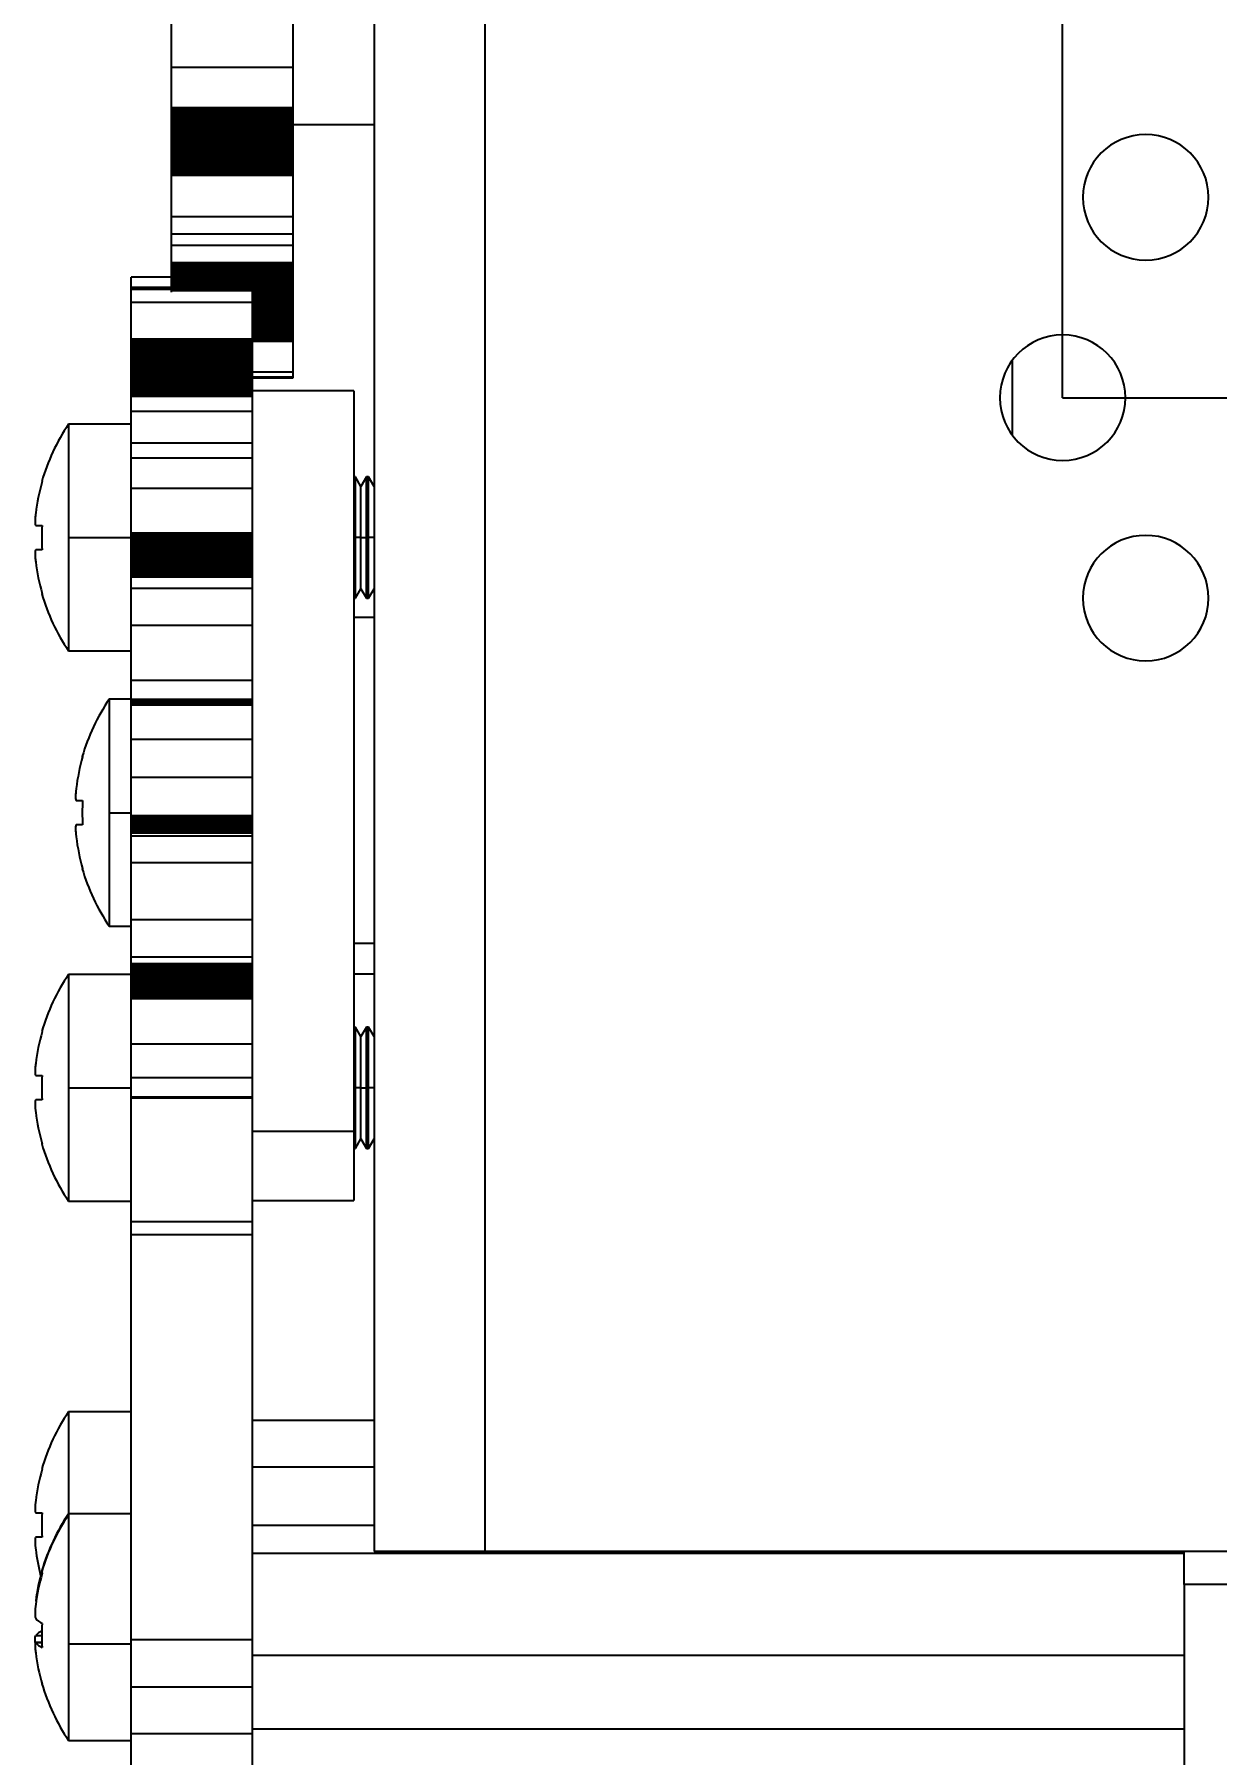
# Model space of a CAD drawing. Header units: millimetres. Extents: x 0 to 1189, y 0 to 841.
# Drawn here: x 203.1 to 261.5, y 572.1 to 657.1 of the extents above; entities that cross this region are included whole.
import ezdxf

# ---------------------------------------------------------------- set-up
doc = ezdxf.new("R2010")
doc.units = ezdxf.units.MM
doc.header["$PDSIZE"] = -1
doc.layers.add('标注层', color=4, linetype='Continuous', lineweight=25)
doc.layers.add('细线层', color=4, linetype='Continuous', lineweight=25)
doc.dimstyles.new('ISO-25', dxfattribs={"dimtxt": 2.5, "dimasz": 2.5, "dimexe": 1.25, "dimexo": 0.625, "dimtad": 1, "dimtxsty": 'Standard', "dimcen": 2.5, "dimadec": 0, "dimazin": 0, "dimtfac": 1, "dimtmove": 0, "dimatfit": 3, "dimfxl": 1, "dimarcsym": 0})

# ---------------------------------------------------------------- blocks, each defined once
blk = doc.blocks.new('*D2')
at = {"layer": 'Defpoints', "color": 0, "transparency": 16777216}
for p in [(253.911, 667.485), (253.911, 639.135), (281.911, 639.135)]:
    blk.add_point(p, dxfattribs=at)
at = {"layer": '标注层', "color": 0, "lineweight": -2, "transparency": 16777216}
for p, q in [((253.911, 639.135), (253.911, 669.485)), ((281.911, 639.135), (281.911, 669.485)), ((277.831, 667.485), (257.991, 667.485))]:
    blk.add_line(p, q, dxfattribs=at)
at = {"layer": '标注层', "color": 0, "transparency": 16777216}
for points in [[(257.991, 668.165), (257.991, 666.805), (253.911, 667.485)], [(277.831, 668.165), (277.831, 666.805), (281.911, 667.485)]]:
    blk.add_solid(points, dxfattribs=at)
at = {"layer": '标注层', "color": 0, "transparency": 16777216, "insert": (267.911, 671.05), "char_height": 3.5, "attachment_point": 5}
blk.add_mtext('14,00', dxfattribs=at)

msp = doc.modelspace()

# ---------------------------------------------------------------- linework, layer by layer
at = {"color": 7, "linetype": 'Continuous', "lineweight": 25}
for p, q in [((219.911, 696.135), (219.911, 582.135)), ((225.384, 696.135), (225.384, 582.135)), ((209.911, 655.468), (209.911, 657.932)), ((215.911, 655.468), (215.911, 657.932)), ((209.911, 655.468), (215.911, 655.468)), ((209.911, 653.467), (209.911, 655.468)), ((215.911, 653.467), (215.911, 655.468)), ((209.911, 653.467), (215.911, 653.467)), ((209.911, 653.41), (209.911, 653.467)), ((209.911, 653.41), (215.911, 653.41)), ((209.911, 653.352), (209.911, 653.41)), ((209.911, 653.352), (215.911, 653.352)), ((209.911, 653.294), (209.911, 653.352)), ((209.911, 653.294), (215.911, 653.294)), ((209.911, 653.235), (209.911, 653.294)), ((209.911, 653.235), (215.911, 653.235)), ((209.911, 653.176), (209.911, 653.235)), ((209.911, 653.176), (215.911, 653.176)), ((209.911, 653.115), (209.911, 653.176)), ((209.911, 653.115), (215.911, 653.115)), ((209.911, 653.054), (209.911, 653.115)), ((209.911, 653.054), (215.911, 653.054)), ((209.911, 652.993), (209.911, 653.054)), ((209.911, 652.993), (215.911, 652.993)), ((209.911, 652.931), (209.911, 652.993)), ((209.911, 652.931), (215.911, 652.931)), ((209.911, 652.868), (209.911, 652.931)), ((209.911, 652.868), (215.911, 652.868)), ((209.911, 652.804), (209.911, 652.868)), ((209.911, 652.804), (215.911, 652.804)), ((209.911, 652.74), (209.911, 652.804)), ((209.911, 652.74), (215.911, 652.74)), ((209.911, 652.675), (209.911, 652.74)), ((209.911, 652.675), (215.911, 652.675)), ((209.911, 652.609), (209.911, 652.675)), ((215.911, 653.41), (215.911, 653.467)), ((215.911, 653.352), (215.911, 653.41)), ((215.911, 653.294), (215.911, 653.352)), ((215.911, 653.235), (215.911, 653.294)), ((215.911, 653.176), (215.911, 653.235)), ((215.911, 653.115), (215.911, 653.176)), ((215.911, 653.054), (215.911, 653.115)), ((215.911, 652.993), (215.911, 653.054)), ((215.911, 652.931), (215.911, 652.993)), ((215.911, 652.868), (215.911, 652.931)), ((215.911, 652.804), (215.911, 652.868)), ((215.911, 652.74), (215.911, 652.804)), ((215.911, 652.675), (215.911, 652.74)), ((215.911, 652.609), (215.911, 652.675)), ((209.911, 652.609), (215.911, 652.609)), ((209.911, 652.543), (209.911, 652.609)), ((209.911, 652.543), (215.911, 652.543)), ((209.911, 652.476), (209.911, 652.543)), ((209.911, 652.476), (215.911, 652.476)), ((209.911, 652.408), (209.911, 652.476)), ((209.911, 652.408), (215.911, 652.408)), ((209.911, 652.34), (209.911, 652.408)), ((209.911, 652.34), (215.911, 652.34)), ((209.911, 652.272), (209.911, 652.34)), ((209.911, 652.272), (215.911, 652.272)), ((209.911, 652.203), (209.911, 652.272)), ((209.911, 652.203), (215.911, 652.203)), ((209.911, 652.133), (209.911, 652.203)), ((209.911, 652.133), (215.911, 652.133)), ((209.911, 652.063), (209.911, 652.133)), ((209.911, 652.063), (215.911, 652.063)), ((209.911, 651.992), (209.911, 652.063)), ((209.911, 651.992), (215.911, 651.992)), ((209.911, 651.921), (209.911, 651.992)), ((209.911, 651.921), (215.911, 651.921)), ((209.911, 651.85), (209.911, 651.921)), ((209.911, 651.85), (215.911, 651.85)), ((209.911, 651.778), (209.911, 651.85)), ((215.911, 652.635), (219.911, 652.635)), ((215.911, 652.543), (215.911, 652.609)), ((215.911, 652.476), (215.911, 652.543)), ((215.911, 652.408), (215.911, 652.476)), ((215.911, 652.34), (215.911, 652.408)), ((215.911, 652.272), (215.911, 652.34)), ((215.911, 652.203), (215.911, 652.272)), ((215.911, 652.133), (215.911, 652.203)), ((215.911, 652.063), (215.911, 652.133)), ((215.911, 651.992), (215.911, 652.063)), ((215.911, 651.921), (215.911, 651.992)), ((215.911, 651.85), (215.911, 651.921)), ((215.911, 651.778), (215.911, 651.85)), ((209.911, 651.778), (215.911, 651.778)), ((209.911, 651.706), (209.911, 651.778)), ((209.911, 651.706), (215.911, 651.706)), ((209.911, 651.633), (209.911, 651.706)), ((209.911, 651.633), (215.911, 651.633)), ((209.911, 651.561), (209.911, 651.633)), ((209.911, 651.561), (215.911, 651.561)), ((209.911, 651.488), (209.911, 651.561)), ((209.911, 651.488), (215.911, 651.488)), ((209.911, 651.414), (209.911, 651.488)), ((209.911, 651.414), (215.911, 651.414)), ((209.911, 651.341), (209.911, 651.414)), ((209.911, 651.341), (215.911, 651.341)), ((209.911, 651.267), (209.911, 651.341)), ((209.911, 651.267), (215.911, 651.267)), ((209.911, 651.193), (209.911, 651.267)), ((209.911, 651.193), (215.911, 651.193)), ((209.911, 651.119), (209.911, 651.193)), ((209.911, 651.119), (215.911, 651.119)), ((209.911, 651.045), (209.911, 651.119)), ((209.911, 651.045), (215.911, 651.045)), ((209.911, 650.97), (209.911, 651.045)), ((209.911, 650.97), (215.911, 650.97)), ((209.911, 650.895), (209.911, 650.97)), ((215.911, 651.706), (215.911, 651.778)), ((215.911, 651.633), (215.911, 651.706)), ((215.911, 651.561), (215.911, 651.633)), ((215.911, 651.488), (215.911, 651.561)), ((215.911, 651.414), (215.911, 651.488)), ((215.911, 651.341), (215.911, 651.414)), ((215.911, 651.267), (215.911, 651.341)), ((215.911, 651.193), (215.911, 651.267)), ((215.911, 651.119), (215.911, 651.193)), ((215.911, 651.045), (215.911, 651.119)), ((215.911, 650.97), (215.911, 651.045)), ((215.911, 650.895), (215.911, 650.97)), ((209.911, 650.895), (215.911, 650.895)), ((209.911, 650.82), (209.911, 650.895)), ((209.911, 650.82), (215.911, 650.82)), ((209.911, 650.745), (209.911, 650.82)), ((209.911, 650.745), (215.911, 650.745)), ((209.911, 650.67), (209.911, 650.745)), ((209.911, 650.67), (215.911, 650.67)), ((209.911, 650.594), (209.911, 650.67)), ((209.911, 650.594), (215.911, 650.594)), ((209.911, 650.518), (209.911, 650.594)), ((209.911, 650.518), (215.911, 650.518)), ((209.911, 650.442), (209.911, 650.518)), ((209.911, 650.442), (215.911, 650.442)), ((209.911, 650.366), (209.911, 650.442)), ((209.911, 650.366), (215.911, 650.366)), ((209.911, 650.29), (209.911, 650.366)), ((209.911, 650.29), (215.911, 650.29)), ((209.911, 650.213), (209.911, 650.29)), ((209.911, 650.213), (215.911, 650.213)), ((209.911, 650.136), (209.911, 650.213)), ((209.911, 650.136), (215.911, 650.136)), ((209.911, 648.08), (209.911, 650.136)), ((215.911, 650.82), (215.911, 650.895)), ((215.911, 650.745), (215.911, 650.82)), ((215.911, 650.67), (215.911, 650.745)), ((215.911, 650.594), (215.911, 650.67)), ((215.911, 650.518), (215.911, 650.594)), ((215.911, 650.442), (215.911, 650.518)), ((215.911, 650.366), (215.911, 650.442)), ((215.911, 650.29), (215.911, 650.366)), ((215.911, 650.213), (215.911, 650.29)), ((215.911, 650.136), (215.911, 650.213)), ((215.911, 648.08), (215.911, 650.136)), ((209.911, 648.08), (215.911, 648.08)), ((209.911, 647.239), (209.911, 648.08)), ((215.911, 647.239), (215.911, 648.08)), ((209.911, 647.239), (215.911, 647.239)), ((209.911, 646.675), (209.911, 647.239)), ((215.911, 646.675), (215.911, 647.239)), ((209.911, 646.675), (215.911, 646.675)), ((209.911, 645.808), (209.911, 646.675)), ((215.911, 645.808), (215.911, 646.675)), ((209.911, 645.097), (207.911, 645.097)), ((207.911, 644.581), (207.911, 645.097)), ((209.911, 645.808), (215.911, 645.808)), ((209.911, 645.728), (209.911, 645.808)), ((209.911, 645.728), (215.911, 645.728)), ((209.911, 645.648), (209.911, 645.728)), ((209.911, 645.648), (215.911, 645.648)), ((209.911, 645.568), (209.911, 645.648)), ((209.911, 645.568), (215.911, 645.568)), ((209.911, 645.488), (209.911, 645.568)), ((209.911, 645.488), (215.911, 645.488)), ((209.911, 645.408), (209.911, 645.488)), ((209.911, 645.408), (215.911, 645.408)), ((209.911, 645.327), (209.911, 645.408)), ((209.911, 645.327), (215.911, 645.327)), ((209.911, 645.246), (209.911, 645.327)), ((209.911, 645.246), (215.911, 645.246)), ((209.911, 645.165), (209.911, 645.246)), ((209.911, 645.165), (215.911, 645.165)), ((209.911, 645.084), (209.911, 645.165)), ((209.911, 645.084), (215.911, 645.084)), ((209.911, 645.003), (209.911, 645.084)), ((215.911, 645.728), (215.911, 645.808)), ((215.911, 645.648), (215.911, 645.728)), ((215.911, 645.568), (215.911, 645.648)), ((215.911, 645.488), (215.911, 645.568)), ((215.911, 645.408), (215.911, 645.488)), ((215.911, 645.327), (215.911, 645.408)), ((215.911, 645.246), (215.911, 645.327)), ((215.911, 645.165), (215.911, 645.246)), ((215.911, 645.084), (215.911, 645.165)), ((215.911, 645.003), (215.911, 645.084)), ((209.911, 644.581), (207.911, 644.581)), ((207.911, 644.495), (207.911, 644.581)), ((207.911, 643.858), (207.911, 644.495)), ((209.911, 645.003), (215.911, 645.003)), ((209.911, 644.922), (209.911, 645.003)), ((209.911, 644.922), (215.911, 644.922)), ((209.911, 644.84), (209.911, 644.922)), ((209.911, 644.84), (215.911, 644.84)), ((209.911, 644.759), (209.911, 644.84)), ((209.911, 644.759), (215.911, 644.759)), ((209.911, 644.677), (209.911, 644.759)), ((209.911, 644.677), (215.911, 644.677)), ((209.911, 644.595), (209.911, 644.677)), ((209.911, 644.595), (215.911, 644.595)), ((209.911, 644.514), (209.911, 644.595)), ((209.911, 644.514), (215.911, 644.514)), ((209.911, 644.432), (209.911, 644.514)), ((209.911, 644.432), (215.911, 644.432)), ((209.911, 644.357), (209.911, 644.432)), ((213.911, 643.858), (213.911, 644.379)), ((215.911, 644.922), (215.911, 645.003)), ((215.911, 644.84), (215.911, 644.922)), ((215.911, 644.759), (215.911, 644.84)), ((215.911, 644.677), (215.911, 644.759)), ((215.911, 644.595), (215.911, 644.677)), ((215.911, 644.514), (215.911, 644.595)), ((215.911, 644.432), (215.911, 644.514)), ((215.911, 644.35), (215.911, 644.432)), ((215.911, 644.269), (215.911, 644.35)), ((215.911, 644.187), (215.911, 644.269)), ((215.911, 644.105), (215.911, 644.187)), ((207.911, 643.858), (213.911, 643.858)), ((207.911, 642.047), (207.911, 643.858)), ((213.911, 642.047), (213.911, 643.858)), ((215.911, 644.023), (215.911, 644.105)), ((215.911, 643.942), (215.911, 644.023)), ((215.911, 643.86), (215.911, 643.942)), ((215.911, 643.778), (215.911, 643.86)), ((215.911, 643.697), (215.911, 643.778)), ((215.911, 643.615), (215.911, 643.697)), ((215.911, 643.534), (215.911, 643.615)), ((215.911, 643.452), (215.911, 643.534)), ((215.911, 643.371), (215.911, 643.452)), ((215.911, 643.289), (215.911, 643.371)), ((215.911, 643.208), (215.911, 643.289)), ((215.911, 643.127), (215.911, 643.208)), ((215.911, 643.046), (215.911, 643.127)), ((215.911, 642.965), (215.911, 643.046)), ((215.911, 642.884), (215.911, 642.965)), ((215.911, 642.803), (215.911, 642.884)), ((215.911, 642.723), (215.911, 642.803)), ((215.911, 642.642), (215.911, 642.723)), ((215.911, 642.561), (215.911, 642.642)), ((215.911, 642.481), (215.911, 642.561)), ((215.911, 642.401), (215.911, 642.481)), ((207.911, 642.047), (213.911, 642.047)), ((207.911, 641.976), (207.911, 642.047)), ((207.911, 641.976), (213.911, 641.976)), ((207.911, 641.904), (207.911, 641.976)), ((207.911, 641.904), (213.911, 641.904)), ((207.911, 641.832), (207.911, 641.904)), ((207.911, 641.832), (213.911, 641.832)), ((207.911, 641.76), (207.911, 641.832)), ((207.911, 641.76), (213.911, 641.76)), ((207.911, 641.688), (207.911, 641.76)), ((207.911, 641.688), (213.911, 641.688)), ((207.911, 641.615), (207.911, 641.688)), ((207.911, 641.615), (213.911, 641.615)), ((207.911, 641.543), (207.911, 641.615)), ((213.911, 641.976), (213.911, 642.047)), ((213.911, 641.904), (213.911, 641.976)), ((213.911, 641.832), (213.911, 641.904)), ((213.911, 641.76), (213.911, 641.832)), ((213.911, 641.688), (213.911, 641.76)), ((213.911, 641.615), (213.911, 641.688)), ((213.911, 641.543), (213.911, 641.615)), ((215.911, 642.32), (215.911, 642.401)), ((215.911, 642.24), (215.911, 642.32)), ((215.911, 642.16), (215.911, 642.24)), ((215.911, 642.08), (215.911, 642.16)), ((215.911, 642), (215.911, 642.08)), ((215.911, 641.921), (215.911, 642)), ((215.911, 640.421), (215.911, 641.921)), ((207.911, 641.543), (213.911, 641.543)), ((207.911, 641.471), (207.911, 641.543)), ((207.911, 641.471), (213.911, 641.471)), ((207.911, 641.399), (207.911, 641.471)), ((207.911, 641.399), (213.911, 641.399)), ((207.911, 641.327), (207.911, 641.399)), ((207.911, 641.327), (213.911, 641.327)), ((207.911, 641.255), (207.911, 641.327)), ((207.911, 641.255), (213.911, 641.255)), ((207.911, 641.183), (207.911, 641.255)), ((207.911, 641.183), (213.911, 641.183)), ((207.911, 641.111), (207.911, 641.183)), ((207.911, 641.111), (213.911, 641.111)), ((207.911, 641.04), (207.911, 641.111)), ((207.911, 641.04), (213.911, 641.04)), ((207.911, 640.968), (207.911, 641.04)), ((207.911, 640.968), (213.911, 640.968)), ((207.911, 640.896), (207.911, 640.968)), ((207.911, 640.896), (213.911, 640.896)), ((207.911, 640.824), (207.911, 640.896)), ((207.911, 640.824), (213.911, 640.824)), ((207.911, 640.753), (207.911, 640.824)), ((213.911, 641.471), (213.911, 641.543)), ((213.911, 641.399), (213.911, 641.471)), ((213.911, 641.327), (213.911, 641.399)), ((213.911, 641.255), (213.911, 641.327)), ((213.911, 641.183), (213.911, 641.255)), ((213.911, 641.111), (213.911, 641.183)), ((213.911, 641.04), (213.911, 641.111)), ((213.911, 640.968), (213.911, 641.04)), ((213.911, 640.896), (213.911, 640.968)), ((213.911, 640.824), (213.911, 640.896)), ((213.911, 640.753), (213.911, 640.824)), ((251.411, 640.968), (251.411, 637.302)), ((207.911, 640.753), (213.911, 640.753)), ((207.911, 640.681), (207.911, 640.753)), ((207.911, 640.681), (213.911, 640.681)), ((207.911, 640.61), (207.911, 640.681)), ((207.911, 640.61), (213.911, 640.61)), ((207.911, 640.538), (207.911, 640.61)), ((207.911, 640.538), (213.911, 640.538)), ((207.911, 640.467), (207.911, 640.538)), ((207.911, 640.467), (213.911, 640.467)), ((207.911, 640.396), (207.911, 640.467)), ((207.911, 640.396), (213.911, 640.396)), ((207.911, 640.325), (207.911, 640.396)), ((207.911, 640.325), (213.911, 640.325)), ((207.911, 640.254), (207.911, 640.325)), ((207.911, 640.254), (213.911, 640.254)), ((207.911, 640.183), (207.911, 640.254)), ((207.911, 640.183), (213.911, 640.183)), ((207.911, 640.113), (207.911, 640.183)), ((207.911, 640.113), (213.911, 640.113)), ((207.911, 640.042), (207.911, 640.113)), ((207.911, 640.042), (213.911, 640.042)), ((207.911, 639.972), (207.911, 640.042)), ((207.911, 639.972), (213.911, 639.972)), ((207.911, 639.902), (207.911, 639.972)), ((213.911, 640.681), (213.911, 640.753)), ((213.911, 640.61), (213.911, 640.681)), ((213.911, 640.538), (213.911, 640.61)), ((213.911, 640.467), (213.911, 640.538)), ((213.911, 640.396), (213.911, 640.467)), ((213.911, 640.325), (213.911, 640.396)), ((213.911, 640.254), (213.911, 640.325)), ((213.911, 640.183), (213.911, 640.254)), ((213.911, 640.113), (213.911, 640.183)), ((213.911, 640.124), (215.911, 640.124)), ((213.911, 640.042), (213.911, 640.113)), ((213.911, 639.972), (213.911, 640.042)), ((213.911, 639.902), (213.911, 639.972)), ((215.911, 640.163), (215.911, 640.421)), ((215.911, 640.124), (215.911, 640.163)), ((207.911, 639.902), (213.911, 639.902)), ((207.911, 639.832), (207.911, 639.902)), ((207.911, 639.832), (213.911, 639.832)), ((207.911, 639.763), (207.911, 639.832)), ((207.911, 639.763), (213.911, 639.763)), ((207.911, 639.693), (207.911, 639.763)), ((207.911, 639.693), (213.911, 639.693)), ((207.911, 639.624), (207.911, 639.693)), ((207.911, 639.624), (213.911, 639.624)), ((207.911, 639.555), (207.911, 639.624)), ((207.911, 639.555), (213.911, 639.555)), ((207.911, 639.487), (207.911, 639.555)), ((207.911, 639.487), (213.911, 639.487)), ((207.911, 639.418), (207.911, 639.487)), ((207.911, 639.418), (213.911, 639.418)), ((207.911, 639.35), (207.911, 639.418)), ((207.911, 639.35), (213.911, 639.35)), ((207.911, 639.282), (207.911, 639.35)), ((207.911, 639.282), (213.911, 639.282)), ((207.911, 639.215), (207.911, 639.282)), ((207.911, 639.215), (213.911, 639.215)), ((207.911, 638.478), (207.911, 639.215)), ((213.911, 639.832), (213.911, 639.902)), ((213.911, 639.763), (213.911, 639.832)), ((213.911, 639.693), (213.911, 639.763)), ((213.911, 639.624), (213.911, 639.693)), ((213.911, 639.555), (213.911, 639.624)), ((213.911, 639.487), (213.911, 639.555)), ((213.911, 639.418), (213.911, 639.487)), ((218.911, 639.477), (213.911, 639.477)), ((213.911, 639.35), (213.911, 639.418)), ((213.911, 639.282), (213.911, 639.35)), ((213.911, 639.215), (213.911, 639.282)), ((213.911, 638.478), (213.911, 639.215)), ((218.911, 639.477), (218.911, 602.883)), ((207.911, 638.478), (213.911, 638.478)), ((207.911, 636.871), (207.911, 638.478)), ((213.911, 636.871), (213.911, 638.478)), ((207.911, 637.825), (204.826, 637.825)), ((204.826, 637.825), (204.826, 632.225)), ((213.911, 636.883), (207.911, 636.883)), ((207.911, 636.17), (207.911, 636.883)), ((213.911, 636.17), (213.911, 636.883)), ((207.911, 636.17), (213.911, 636.17)), ((207.911, 634.665), (207.911, 636.17)), ((213.911, 634.665), (213.911, 636.17)), ((203.503, 634.998), (203.519, 634.989)), ((218.991, 635.225), (218.911, 635.225)), ((219.262, 634.756), (218.991, 635.225)), ((218.991, 632.225), (218.991, 635.225)), ((219.532, 635.225), (219.262, 634.756)), ((219.641, 635.225), (219.532, 635.225)), ((219.532, 632.225), (219.532, 635.225)), ((219.911, 634.756), (219.641, 635.225)), ((219.641, 632.225), (219.641, 635.225)), ((207.911, 634.665), (213.911, 634.665)), ((207.911, 632.462), (207.911, 634.665)), ((213.911, 632.462), (213.911, 634.665)), ((219.262, 632.225), (219.262, 634.756)), ((203.201, 632.825), (203.519, 632.825)), ((207.911, 632.462), (213.911, 632.462)), ((207.911, 632.386), (207.911, 632.462)), ((207.911, 632.386), (213.911, 632.386)), ((207.911, 632.325), (207.911, 632.386)), ((207.911, 632.325), (213.911, 632.325)), ((207.911, 632.264), (207.911, 632.325)), ((213.911, 632.386), (213.911, 632.462)), ((213.911, 632.325), (213.911, 632.386)), ((213.911, 632.264), (213.911, 632.325)), ((203.519, 631.625), (203.201, 631.625)), ((204.826, 632.225), (204.826, 626.625)), ((204.826, 632.225), (207.911, 632.225)), ((207.911, 632.264), (213.911, 632.264)), ((207.911, 632.204), (207.911, 632.264)), ((207.911, 632.204), (213.911, 632.204)), ((207.911, 632.143), (207.911, 632.204)), ((207.911, 632.143), (213.911, 632.143)), ((207.911, 632.083), (207.911, 632.143)), ((207.911, 632.083), (213.911, 632.083)), ((207.911, 632.023), (207.911, 632.083)), ((207.911, 632.023), (213.911, 632.023)), ((207.911, 631.964), (207.911, 632.023)), ((207.911, 631.964), (213.911, 631.964)), ((207.911, 631.904), (207.911, 631.964)), ((207.911, 631.904), (213.911, 631.904)), ((207.911, 631.845), (207.911, 631.904)), ((207.911, 631.845), (213.911, 631.845)), ((207.911, 631.786), (207.911, 631.845)), ((207.911, 631.786), (213.911, 631.786)), ((207.911, 631.728), (207.911, 631.786)), ((207.911, 631.728), (213.911, 631.728)), ((207.911, 631.669), (207.911, 631.728)), ((207.911, 631.669), (213.911, 631.669)), ((207.911, 631.611), (207.911, 631.669)), ((207.911, 631.611), (213.911, 631.611)), ((207.911, 631.554), (207.911, 631.611)), ((207.911, 631.554), (213.911, 631.554)), ((207.911, 631.496), (207.911, 631.554)), ((207.911, 631.496), (213.911, 631.496)), ((207.911, 631.439), (207.911, 631.496)), ((207.911, 631.439), (213.911, 631.439)), ((207.911, 631.382), (207.911, 631.439)), ((213.911, 632.204), (213.911, 632.264)), ((213.911, 632.143), (213.911, 632.204)), ((213.911, 632.083), (213.911, 632.143)), ((213.911, 632.023), (213.911, 632.083)), ((213.911, 631.964), (213.911, 632.023)), ((213.911, 631.904), (213.911, 631.964)), ((213.911, 631.845), (213.911, 631.904)), ((213.911, 631.786), (213.911, 631.845)), ((213.911, 631.728), (213.911, 631.786)), ((213.911, 631.669), (213.911, 631.728)), ((213.911, 631.611), (213.911, 631.669)), ((213.911, 631.554), (213.911, 631.611)), ((213.911, 631.496), (213.911, 631.554)), ((213.911, 631.439), (213.911, 631.496)), ((213.911, 631.382), (213.911, 631.439)), ((218.991, 629.225), (218.991, 632.225)), ((219.262, 632.225), (218.991, 632.225)), ((219.262, 629.693), (219.262, 632.225)), ((219.262, 632.225), (219.532, 632.225)), ((219.532, 629.225), (219.532, 632.225)), ((219.532, 632.225), (219.641, 632.225)), ((219.641, 629.225), (219.641, 632.225)), ((219.911, 632.225), (219.641, 632.225)), ((207.911, 631.382), (213.911, 631.382)), ((207.911, 631.326), (207.911, 631.382)), ((207.911, 631.326), (213.911, 631.326)), ((207.911, 631.27), (207.911, 631.326)), ((207.911, 631.27), (213.911, 631.27)), ((207.911, 631.215), (207.911, 631.27)), ((207.911, 631.215), (213.911, 631.215)), ((207.911, 631.16), (207.911, 631.215)), ((207.911, 631.16), (213.911, 631.16)), ((207.911, 631.106), (207.911, 631.16)), ((207.911, 631.106), (213.911, 631.106)), ((207.911, 631.052), (207.911, 631.106)), ((207.911, 631.052), (213.911, 631.052)), ((207.911, 630.999), (207.911, 631.052)), ((207.911, 630.999), (213.911, 630.999)), ((207.911, 630.947), (207.911, 630.999)), ((207.911, 630.947), (213.911, 630.947)), ((207.911, 630.895), (207.911, 630.947)), ((207.911, 630.895), (213.911, 630.895)), ((207.911, 630.844), (207.911, 630.895)), ((207.911, 630.844), (213.911, 630.844)), ((207.911, 630.793), (207.911, 630.844)), ((207.911, 630.793), (213.911, 630.793)), ((207.911, 630.743), (207.911, 630.793)), ((207.911, 630.743), (213.911, 630.743)), ((207.911, 630.694), (207.911, 630.743)), ((207.911, 630.694), (213.911, 630.694)), ((207.911, 630.645), (207.911, 630.694)), ((207.911, 630.645), (213.911, 630.645)), ((207.911, 630.597), (207.911, 630.645)), ((207.911, 630.597), (213.911, 630.597)), ((207.911, 630.55), (207.911, 630.597)), ((213.911, 631.326), (213.911, 631.382)), ((213.911, 631.27), (213.911, 631.326)), ((213.911, 631.215), (213.911, 631.27)), ((213.911, 631.16), (213.911, 631.215)), ((213.911, 631.106), (213.911, 631.16)), ((213.911, 631.052), (213.911, 631.106)), ((213.911, 630.999), (213.911, 631.052)), ((213.911, 630.947), (213.911, 630.999)), ((213.911, 630.895), (213.911, 630.947)), ((213.911, 630.844), (213.911, 630.895)), ((213.911, 630.793), (213.911, 630.844)), ((213.911, 630.743), (213.911, 630.793)), ((213.911, 630.694), (213.911, 630.743)), ((213.911, 630.645), (213.911, 630.694)), ((213.911, 630.597), (213.911, 630.645)), ((213.911, 630.55), (213.911, 630.597)), ((207.911, 630.55), (213.911, 630.55)), ((207.911, 630.503), (207.911, 630.55)), ((207.911, 630.503), (213.911, 630.503)), ((207.911, 630.457), (207.911, 630.503)), ((207.911, 630.457), (213.911, 630.457)), ((207.911, 630.412), (207.911, 630.457)), ((207.911, 630.412), (213.911, 630.412)), ((207.911, 630.367), (207.911, 630.412)), ((207.911, 630.367), (213.911, 630.367)), ((207.911, 630.323), (207.911, 630.367)), ((207.911, 630.323), (213.911, 630.323)), ((207.911, 630.279), (207.911, 630.323)), ((207.911, 630.279), (213.911, 630.279)), ((207.911, 629.733), (207.911, 630.279)), ((207.911, 629.733), (213.911, 629.733)), ((207.911, 627.898), (207.911, 629.733)), ((213.911, 630.503), (213.911, 630.55)), ((213.911, 630.457), (213.911, 630.503)), ((213.911, 630.412), (213.911, 630.457)), ((213.911, 630.367), (213.911, 630.412)), ((213.911, 630.323), (213.911, 630.367)), ((213.911, 630.279), (213.911, 630.323)), ((213.911, 629.733), (213.911, 630.279)), ((213.911, 627.898), (213.911, 629.733)), ((218.911, 629.225), (218.991, 629.225)), ((218.991, 629.225), (219.262, 629.693)), ((219.262, 629.693), (219.532, 629.225)), ((219.532, 629.225), (219.641, 629.225)), ((219.641, 629.225), (219.911, 629.693)), ((219.911, 628.277), (218.911, 628.277)), ((207.911, 627.898), (213.911, 627.898)), ((207.911, 625.179), (207.911, 627.898)), ((213.911, 625.179), (213.911, 627.898)), ((204.826, 626.625), (207.911, 626.625)), ((207.911, 625.179), (213.911, 625.179)), ((207.911, 624.235), (207.911, 625.179)), ((213.911, 624.239), (213.911, 625.179)), ((207.911, 624.235), (206.826, 624.235)), ((206.826, 624.235), (206.826, 618.635)), ((207.911, 624.239), (213.911, 624.239)), ((207.911, 624.238), (207.911, 624.239)), ((207.911, 624.238), (213.911, 624.238)), ((207.911, 624.237), (207.911, 624.238)), ((207.911, 624.237), (213.911, 624.237)), ((207.911, 624.234), (207.911, 624.237)), ((207.911, 624.234), (213.911, 624.234)), ((207.911, 624.231), (207.911, 624.234)), ((207.911, 624.231), (213.911, 624.231)), ((207.911, 624.226), (207.911, 624.231)), ((207.911, 624.226), (213.911, 624.226)), ((207.911, 624.221), (207.911, 624.226)), ((207.911, 624.221), (213.911, 624.221)), ((207.911, 624.215), (207.911, 624.221)), ((207.911, 624.215), (213.911, 624.215)), ((207.911, 624.208), (207.911, 624.215)), ((207.911, 624.208), (213.911, 624.208)), ((207.911, 624.201), (207.911, 624.208)), ((207.911, 624.201), (213.911, 624.201)), ((207.911, 624.192), (207.911, 624.201)), ((207.911, 624.192), (213.911, 624.192)), ((207.911, 624.183), (207.911, 624.192)), ((207.911, 624.183), (213.911, 624.183)), ((207.911, 624.173), (207.911, 624.183)), ((207.911, 624.173), (213.911, 624.173)), ((207.911, 624.163), (207.911, 624.173)), ((207.911, 624.163), (213.911, 624.163)), ((207.911, 624.152), (207.911, 624.163)), ((207.911, 624.152), (213.911, 624.152)), ((207.911, 624.141), (207.911, 624.152)), ((207.911, 624.141), (213.911, 624.141)), ((207.911, 624.129), (207.911, 624.141)), ((207.911, 624.129), (213.911, 624.129)), ((207.911, 624.116), (207.911, 624.129)), ((207.911, 624.116), (213.911, 624.116)), ((207.911, 624.103), (207.911, 624.116)), ((207.911, 624.103), (213.911, 624.103)), ((207.911, 624.09), (207.911, 624.103)), ((207.911, 624.09), (213.911, 624.09)), ((207.911, 624.076), (207.911, 624.09)), ((207.911, 624.076), (213.911, 624.076)), ((207.911, 624.062), (207.911, 624.076)), ((207.911, 624.062), (213.911, 624.062)), ((207.911, 624.048), (207.911, 624.062)), ((207.911, 624.048), (213.911, 624.048)), ((207.911, 624.033), (207.911, 624.048)), ((207.911, 624.033), (213.911, 624.033)), ((207.911, 624.017), (207.911, 624.033)), ((207.911, 624.017), (213.911, 624.017)), ((207.911, 624.001), (207.911, 624.017)), ((207.911, 624.001), (213.911, 624.001)), ((207.911, 623.985), (207.911, 624.001)), ((207.911, 623.985), (213.911, 623.985)), ((207.911, 623.968), (207.911, 623.985)), ((207.911, 623.968), (213.911, 623.968)), ((207.911, 623.962), (207.911, 623.968)), ((207.911, 623.962), (213.911, 623.962)), ((207.911, 622.268), (207.911, 623.962)), ((213.911, 624.238), (213.911, 624.239)), ((213.911, 624.237), (213.911, 624.238)), ((213.911, 624.234), (213.911, 624.237)), ((213.911, 624.231), (213.911, 624.234)), ((213.911, 624.226), (213.911, 624.231)), ((213.911, 624.221), (213.911, 624.226)), ((213.911, 624.215), (213.911, 624.221)), ((213.911, 624.208), (213.911, 624.215)), ((213.911, 624.201), (213.911, 624.208)), ((213.911, 624.192), (213.911, 624.201)), ((213.911, 624.183), (213.911, 624.192)), ((213.911, 624.173), (213.911, 624.183)), ((213.911, 624.163), (213.911, 624.173)), ((213.911, 624.152), (213.911, 624.163)), ((213.911, 624.141), (213.911, 624.152)), ((213.911, 624.129), (213.911, 624.141)), ((213.911, 624.116), (213.911, 624.129)), ((213.911, 624.103), (213.911, 624.116)), ((213.911, 624.09), (213.911, 624.103)), ((213.911, 624.076), (213.911, 624.09)), ((213.911, 624.062), (213.911, 624.076)), ((213.911, 624.048), (213.911, 624.062)), ((213.911, 624.033), (213.911, 624.048)), ((213.911, 624.017), (213.911, 624.033)), ((213.911, 624.001), (213.911, 624.017)), ((213.911, 623.985), (213.911, 624.001)), ((213.911, 623.968), (213.911, 623.985)), ((213.911, 623.962), (213.911, 623.968)), ((213.911, 622.268), (213.911, 623.962)), ((207.911, 622.268), (213.911, 622.268)), ((207.911, 620.392), (207.911, 622.268)), ((213.911, 620.392), (213.911, 622.268)), ((207.911, 620.392), (213.911, 620.392)), ((207.911, 618.489), (207.911, 620.392)), ((213.911, 618.489), (213.911, 620.392)), ((205.201, 619.235), (205.519, 619.235)), ((205.519, 618.035), (205.201, 618.035)), ((206.826, 618.635), (206.826, 613.035)), ((207.911, 618.489), (213.911, 618.489)), ((207.911, 618.431), (207.911, 618.489)), ((207.911, 618.431), (213.911, 618.431)), ((207.911, 618.4), (207.911, 618.431)), ((207.911, 618.4), (213.911, 618.4)), ((207.911, 618.37), (207.911, 618.4)), ((207.911, 618.37), (213.911, 618.37)), ((207.911, 618.34), (207.911, 618.37)), ((207.911, 618.34), (213.911, 618.34)), ((207.911, 618.311), (207.911, 618.34)), ((207.911, 618.311), (213.911, 618.311)), ((207.911, 618.282), (207.911, 618.311)), ((207.911, 618.282), (213.911, 618.282)), ((207.911, 618.253), (207.911, 618.282)), ((207.911, 618.253), (213.911, 618.253)), ((207.911, 618.225), (207.911, 618.253)), ((207.911, 618.225), (213.911, 618.225)), ((207.911, 618.197), (207.911, 618.225)), ((207.911, 618.197), (213.911, 618.197)), ((207.911, 618.169), (207.911, 618.197)), ((207.911, 618.169), (213.911, 618.169)), ((207.911, 618.142), (207.911, 618.169)), ((207.911, 618.142), (213.911, 618.142)), ((207.911, 618.115), (207.911, 618.142)), ((207.911, 618.115), (213.911, 618.115)), ((207.911, 618.089), (207.911, 618.115)), ((207.911, 618.089), (213.911, 618.089)), ((207.911, 618.063), (207.911, 618.089)), ((207.911, 618.063), (213.911, 618.063)), ((207.911, 618.038), (207.911, 618.063)), ((207.911, 618.038), (213.911, 618.038)), ((207.911, 618.013), (207.911, 618.038)), ((207.911, 618.013), (213.911, 618.013)), ((207.911, 617.989), (207.911, 618.013)), ((207.911, 617.989), (213.911, 617.989)), ((207.911, 617.965), (207.911, 617.989)), ((207.911, 617.965), (213.911, 617.965)), ((207.911, 617.942), (207.911, 617.965)), ((207.911, 617.942), (213.911, 617.942)), ((207.911, 617.92), (207.911, 617.942)), ((207.911, 617.92), (213.911, 617.92)), ((207.911, 617.898), (207.911, 617.92)), ((207.911, 617.898), (213.911, 617.898)), ((207.911, 617.877), (207.911, 617.898)), ((207.911, 617.877), (213.911, 617.877)), ((207.911, 617.857), (207.911, 617.877)), ((207.911, 617.857), (213.911, 617.857)), ((207.911, 617.837), (207.911, 617.857)), ((207.911, 617.837), (213.911, 617.837)), ((207.911, 617.819), (207.911, 617.837)), ((213.911, 618.431), (213.911, 618.489)), ((213.911, 618.4), (213.911, 618.431)), ((213.911, 618.37), (213.911, 618.4)), ((213.911, 618.34), (213.911, 618.37)), ((213.911, 618.311), (213.911, 618.34)), ((213.911, 618.282), (213.911, 618.311)), ((213.911, 618.253), (213.911, 618.282)), ((213.911, 618.225), (213.911, 618.253)), ((213.911, 618.197), (213.911, 618.225)), ((213.911, 618.169), (213.911, 618.197)), ((213.911, 618.142), (213.911, 618.169)), ((213.911, 618.115), (213.911, 618.142)), ((213.911, 618.089), (213.911, 618.115)), ((213.911, 618.063), (213.911, 618.089)), ((213.911, 618.038), (213.911, 618.063)), ((213.911, 618.013), (213.911, 618.038)), ((213.911, 617.989), (213.911, 618.013)), ((213.911, 617.965), (213.911, 617.989)), ((213.911, 617.942), (213.911, 617.965)), ((213.911, 617.92), (213.911, 617.942)), ((213.911, 617.898), (213.911, 617.92)), ((213.911, 617.877), (213.911, 617.898)), ((213.911, 617.857), (213.911, 617.877)), ((213.911, 617.837), (213.911, 617.857)), ((213.911, 617.819), (213.911, 617.837)), ((207.911, 617.819), (213.911, 617.819)), ((207.911, 617.801), (207.911, 617.819)), ((207.911, 617.801), (213.911, 617.801)), ((207.911, 617.785), (207.911, 617.801)), ((207.911, 617.785), (213.911, 617.785)), ((207.911, 617.769), (207.911, 617.785)), ((207.911, 617.769), (213.911, 617.769)), ((207.911, 617.754), (207.911, 617.769)), ((207.911, 617.754), (213.911, 617.754)), ((207.911, 617.74), (207.911, 617.754)), ((207.911, 617.74), (213.911, 617.74)), ((207.911, 617.727), (207.911, 617.74)), ((207.911, 617.727), (213.911, 617.727)), ((207.911, 617.715), (207.911, 617.727)), ((207.911, 617.715), (213.911, 617.715)), ((207.911, 617.703), (207.911, 617.715)), ((207.911, 617.703), (213.911, 617.703)), ((207.911, 617.693), (207.911, 617.703)), ((207.911, 617.693), (213.911, 617.693)), ((207.911, 617.683), (207.911, 617.693)), ((207.911, 617.683), (213.911, 617.683)), ((207.911, 617.674), (207.911, 617.683)), ((207.911, 617.674), (213.911, 617.674)), ((207.911, 617.666), (207.911, 617.674)), ((207.911, 617.666), (213.911, 617.666)), ((207.911, 617.659), (207.911, 617.666)), ((207.911, 617.659), (213.911, 617.659)), ((207.911, 617.652), (207.911, 617.659)), ((207.911, 617.652), (213.911, 617.652)), ((207.911, 617.647), (207.911, 617.652)), ((207.911, 617.647), (213.911, 617.647)), ((207.911, 617.484), (207.911, 617.647)), ((207.911, 617.484), (213.911, 617.484)), ((207.911, 616.169), (207.911, 617.484)), ((213.911, 617.801), (213.911, 617.819)), ((213.911, 617.785), (213.911, 617.801)), ((213.911, 617.769), (213.911, 617.785)), ((213.911, 617.754), (213.911, 617.769)), ((213.911, 617.74), (213.911, 617.754)), ((213.911, 617.727), (213.911, 617.74)), ((213.911, 617.715), (213.911, 617.727)), ((213.911, 617.703), (213.911, 617.715)), ((213.911, 617.693), (213.911, 617.703)), ((213.911, 617.683), (213.911, 617.693)), ((213.911, 617.674), (213.911, 617.683)), ((213.911, 617.666), (213.911, 617.674)), ((213.911, 617.659), (213.911, 617.666)), ((213.911, 617.652), (213.911, 617.659)), ((213.911, 617.647), (213.911, 617.652)), ((213.911, 617.484), (213.911, 617.647)), ((213.911, 616.169), (213.911, 617.484)), ((207.911, 616.169), (213.911, 616.169)), ((207.911, 613.352), (207.911, 616.169)), ((213.911, 613.352), (213.911, 616.169)), ((206.826, 613.035), (207.911, 613.035)), ((207.911, 613.352), (213.911, 613.352)), ((207.911, 611.51), (207.911, 613.352)), ((213.911, 611.51), (213.911, 613.352)), ((207.911, 611.51), (213.911, 611.51)), ((207.911, 611.186), (207.911, 611.51)), ((207.911, 611.186), (213.911, 611.186)), ((207.911, 611.155), (207.911, 611.186)), ((207.911, 611.155), (213.911, 611.155)), ((207.911, 611.123), (207.911, 611.155)), ((207.911, 611.123), (213.911, 611.123)), ((207.911, 611.09), (207.911, 611.123)), ((207.911, 611.09), (213.911, 611.09)), ((207.911, 611.056), (207.911, 611.09)), ((207.911, 611.056), (213.911, 611.056)), ((207.911, 611.022), (207.911, 611.056)), ((207.911, 611.022), (213.911, 611.022)), ((207.911, 610.987), (207.911, 611.022)), ((213.911, 611.186), (213.911, 611.51)), ((213.911, 611.155), (213.911, 611.186)), ((213.911, 611.123), (213.911, 611.155)), ((213.911, 611.09), (213.911, 611.123)), ((213.911, 611.056), (213.911, 611.09)), ((213.911, 611.022), (213.911, 611.056)), ((213.911, 610.987), (213.911, 611.022)), ((207.911, 610.646), (204.826, 610.646)), ((204.826, 610.646), (204.826, 605.046)), ((207.911, 610.987), (213.911, 610.987)), ((207.911, 610.952), (207.911, 610.987)), ((207.911, 610.952), (213.911, 610.952)), ((207.911, 610.915), (207.911, 610.952)), ((207.911, 610.915), (213.911, 610.915)), ((207.911, 610.878), (207.911, 610.915)), ((207.911, 610.878), (213.911, 610.878)), ((207.911, 610.84), (207.911, 610.878)), ((207.911, 610.84), (213.911, 610.84)), ((207.911, 610.802), (207.911, 610.84)), ((207.911, 610.802), (213.911, 610.802)), ((207.911, 610.762), (207.911, 610.802)), ((207.911, 610.762), (213.911, 610.762)), ((207.911, 610.722), (207.911, 610.762)), ((207.911, 610.722), (213.911, 610.722)), ((207.911, 610.681), (207.911, 610.722)), ((207.911, 610.681), (213.911, 610.681)), ((207.911, 610.64), (207.911, 610.681)), ((207.911, 610.64), (213.911, 610.64)), ((207.911, 610.597), (207.911, 610.64)), ((207.911, 610.597), (213.911, 610.597)), ((207.911, 610.554), (207.911, 610.597)), ((207.911, 610.554), (213.911, 610.554)), ((207.911, 610.51), (207.911, 610.554)), ((207.911, 610.51), (213.911, 610.51)), ((207.911, 610.466), (207.911, 610.51)), ((207.911, 610.466), (213.911, 610.466)), ((207.911, 610.421), (207.911, 610.466)), ((207.911, 610.421), (213.911, 610.421)), ((207.911, 610.375), (207.911, 610.421)), ((207.911, 610.375), (213.911, 610.375)), ((207.911, 610.329), (207.911, 610.375)), ((207.911, 610.329), (213.911, 610.329)), ((207.911, 610.282), (207.911, 610.329)), ((207.911, 610.282), (213.911, 610.282)), ((207.911, 610.235), (207.911, 610.282)), ((207.911, 610.235), (213.911, 610.235)), ((207.911, 610.187), (207.911, 610.235)), ((207.911, 610.187), (213.911, 610.187)), ((207.911, 610.139), (207.911, 610.187)), ((213.911, 610.952), (213.911, 610.987)), ((213.911, 610.915), (213.911, 610.952)), ((213.911, 610.878), (213.911, 610.915)), ((213.911, 610.84), (213.911, 610.878)), ((213.911, 610.802), (213.911, 610.84)), ((213.911, 610.762), (213.911, 610.802)), ((213.911, 610.722), (213.911, 610.762)), ((213.911, 610.681), (213.911, 610.722)), ((213.911, 610.64), (213.911, 610.681)), ((213.911, 610.597), (213.911, 610.64)), ((213.911, 610.554), (213.911, 610.597)), ((213.911, 610.51), (213.911, 610.554)), ((213.911, 610.466), (213.911, 610.51)), ((213.911, 610.421), (213.911, 610.466)), ((213.911, 610.375), (213.911, 610.421)), ((213.911, 610.329), (213.911, 610.375)), ((213.911, 610.282), (213.911, 610.329)), ((213.911, 610.235), (213.911, 610.282)), ((213.911, 610.187), (213.911, 610.235)), ((213.911, 610.139), (213.911, 610.187)), ((218.911, 610.677), (219.911, 610.677)), ((207.911, 610.139), (213.911, 610.139)), ((207.911, 610.091), (207.911, 610.139)), ((207.911, 610.091), (213.911, 610.091)), ((207.911, 610.042), (207.911, 610.091)), ((207.911, 610.042), (213.911, 610.042)), ((207.911, 609.993), (207.911, 610.042)), ((207.911, 609.993), (213.911, 609.993)), ((207.911, 609.943), (207.911, 609.993)), ((207.911, 609.943), (213.911, 609.943)), ((207.911, 609.893), (207.911, 609.943)), ((207.911, 609.893), (213.911, 609.893)), ((207.911, 609.843), (207.911, 609.893)), ((207.911, 609.843), (213.911, 609.843)), ((207.911, 609.793), (207.911, 609.843)), ((207.911, 609.793), (213.911, 609.793)), ((207.911, 609.742), (207.911, 609.793)), ((207.911, 609.742), (213.911, 609.742)), ((207.911, 609.691), (207.911, 609.742)), ((207.911, 609.691), (213.911, 609.691)), ((207.911, 609.64), (207.911, 609.691)), ((207.911, 609.64), (213.911, 609.64)), ((207.911, 609.588), (207.911, 609.64)), ((207.911, 609.588), (213.911, 609.588)), ((207.911, 609.536), (207.911, 609.588)), ((207.911, 609.536), (213.911, 609.536)), ((207.911, 609.484), (207.911, 609.536)), ((207.911, 609.484), (213.911, 609.484)), ((207.911, 609.447), (207.911, 609.484)), ((207.911, 609.447), (213.911, 609.447)), ((207.911, 607.213), (207.911, 609.447)), ((213.911, 610.091), (213.911, 610.139)), ((213.911, 610.042), (213.911, 610.091)), ((213.911, 609.993), (213.911, 610.042)), ((213.911, 609.943), (213.911, 609.993)), ((213.911, 609.893), (213.911, 609.943)), ((213.911, 609.843), (213.911, 609.893)), ((213.911, 609.793), (213.911, 609.843)), ((213.911, 609.742), (213.911, 609.793)), ((213.911, 609.691), (213.911, 609.742)), ((213.911, 609.64), (213.911, 609.691)), ((213.911, 609.588), (213.911, 609.64)), ((213.911, 609.536), (213.911, 609.588)), ((213.911, 609.484), (213.911, 609.536)), ((213.911, 609.447), (213.911, 609.484)), ((213.911, 607.213), (213.911, 609.447)), ((203.503, 607.819), (203.519, 607.81)), ((218.991, 608.046), (218.911, 608.046)), ((219.262, 607.577), (218.991, 608.046)), ((218.991, 605.046), (218.991, 608.046)), ((219.532, 608.046), (219.262, 607.577)), ((219.641, 608.046), (219.532, 608.046)), ((219.532, 605.046), (219.532, 608.046)), ((219.911, 607.577), (219.641, 608.046)), ((219.641, 605.046), (219.641, 608.046)), ((207.911, 607.213), (213.911, 607.213)), ((207.911, 605.559), (207.911, 607.213)), ((213.911, 605.559), (213.911, 607.213)), ((219.262, 605.046), (219.262, 607.577)), ((203.201, 605.646), (203.519, 605.646)), ((207.911, 605.559), (213.911, 605.559)), ((207.911, 604.598), (207.911, 605.559)), ((213.911, 604.598), (213.911, 605.559)), ((203.519, 604.446), (203.201, 604.446)), ((204.826, 605.046), (204.826, 599.446)), ((204.826, 605.046), (207.911, 605.046)), ((207.911, 604.598), (213.911, 604.598)), ((207.911, 604.54), (207.911, 604.598)), ((207.911, 604.54), (213.911, 604.54)), ((207.911, 598.435), (207.911, 604.54)), ((213.911, 604.54), (213.911, 604.598)), ((213.911, 598.435), (213.911, 604.541)), ((218.991, 602.046), (218.991, 605.046)), ((219.262, 605.046), (218.991, 605.046)), ((219.262, 602.514), (219.262, 605.046)), ((219.262, 605.046), (219.532, 605.046)), ((219.532, 602.046), (219.532, 605.046)), ((219.532, 605.046), (219.641, 605.046)), ((219.641, 602.046), (219.641, 605.046)), ((219.911, 605.046), (219.641, 605.046)), ((218.911, 602.883), (213.911, 602.883)), ((218.911, 602.883), (218.911, 599.477)), ((218.911, 602.046), (218.991, 602.046)), ((218.991, 602.046), (219.262, 602.514)), ((219.262, 602.514), (219.532, 602.046)), ((219.532, 602.046), (219.641, 602.046)), ((219.641, 602.046), (219.911, 602.514)), ((204.826, 599.446), (207.911, 599.446)), ((213.911, 599.477), (218.911, 599.477)), ((207.911, 598.435), (213.911, 598.435)), ((207.911, 597.8), (207.911, 598.435)), ((213.911, 597.8), (213.911, 598.435)), ((207.911, 597.8), (213.911, 597.8)), ((207.911, 577.78), (207.911, 597.8)), ((213.911, 577.78), (213.911, 597.8)), ((207.911, 589.039), (204.826, 589.039)), ((204.826, 589.039), (204.826, 584.002)), ((213.911, 588.625), (219.911, 588.625)), ((203.503, 586.213), (203.519, 586.204)), ((213.911, 586.311), (219.911, 586.311)), ((203.201, 584.039), (203.519, 584.039)), ((207.911, 584.002), (204.826, 584.002)), ((204.826, 584.002), (204.826, 583.94)), ((204.826, 583.94), (204.826, 577.573)), ((213.911, 583.43), (219.911, 583.43)), ((203.519, 582.839), (203.201, 582.839)), ((225.384, 582.135), (219.911, 582.135)), ((298.911, 582.135), (225.384, 582.135)), ((259.911, 580.501), (259.911, 582.135)), ((213.911, 582.05), (259.911, 582.05)), ((265.911, 580.501), (259.911, 580.501)), ((259.911, 580.501), (259.911, 564.847)), ((203.509, 577.638), (203.139, 577.638)), ((204.826, 577.573), (204.826, 572.802)), ((204.826, 577.573), (207.911, 577.573)), ((207.911, 577.78), (213.911, 577.78)), ((207.911, 575.455), (207.911, 577.78)), ((213.911, 575.455), (213.911, 577.78)), ((213.911, 577.021), (259.911, 577.021)), ((207.911, 575.455), (213.911, 575.455)), ((207.911, 573.146), (207.911, 575.455)), ((213.911, 573.146), (213.911, 575.455)), ((204.826, 572.802), (207.911, 572.802)), ((207.911, 573.146), (213.911, 573.146)), ((207.911, 571.401), (207.911, 573.146)), ((213.911, 573.373), (259.911, 573.373)), ((213.911, 571.401), (213.911, 573.146))]:
    msp.add_line(p, q, dxfattribs=at)
at = {"color": 8, "linetype": 'Continuous', "lineweight": 25}
for p, q in [((207.911, 644.495), (209.911, 644.495)), ((213.911, 644.35), (215.911, 644.35)), ((213.911, 644.269), (215.911, 644.269)), ((213.911, 644.187), (215.911, 644.187)), ((213.911, 644.105), (215.911, 644.105)), ((213.911, 644.023), (215.911, 644.023)), ((213.911, 643.942), (215.911, 643.942)), ((213.911, 643.86), (215.911, 643.86)), ((213.911, 643.778), (215.911, 643.778)), ((213.911, 643.697), (215.911, 643.697)), ((213.911, 643.615), (215.911, 643.615)), ((213.911, 643.534), (215.911, 643.534)), ((213.911, 643.452), (215.911, 643.452)), ((213.911, 643.371), (215.911, 643.371)), ((213.911, 643.289), (215.911, 643.289)), ((213.911, 643.208), (215.911, 643.208)), ((213.911, 643.127), (215.911, 643.127)), ((213.911, 643.046), (215.911, 643.046)), ((213.911, 642.965), (215.911, 642.965)), ((213.911, 642.884), (215.911, 642.884)), ((213.911, 642.803), (215.911, 642.803)), ((213.911, 642.723), (215.911, 642.723)), ((213.911, 642.642), (215.911, 642.642)), ((213.911, 642.561), (215.911, 642.561)), ((213.911, 642.481), (215.911, 642.481)), ((213.911, 642.401), (215.911, 642.401)), ((213.911, 642.32), (215.911, 642.32)), ((213.911, 642.24), (215.911, 642.24)), ((213.911, 642.16), (215.911, 642.16)), ((213.911, 642.08), (215.911, 642.08)), ((213.911, 642), (215.911, 642)), ((213.911, 641.921), (215.911, 641.921)), ((213.911, 640.421), (215.911, 640.421)), ((213.911, 640.163), (215.911, 640.163)), ((218.911, 632.225), (218.991, 632.225)), ((206.826, 618.635), (207.911, 618.635)), ((219.911, 612.176), (218.911, 612.176)), ((218.911, 605.046), (218.991, 605.046)), ((203.201, 579.677), (203.225, 579.677)), ((203.201, 577.986), (203.503, 577.986)), ((203.509, 577.631), (203.201, 577.631))]:
    msp.add_line(p, q, dxfattribs=at)
at = {"color": 7, "linetype": 'Continuous', "lineweight": 25, "flags": 128}
for points in [[(203.519, 629.46), (203.516, 629.458), (203.512, 629.456), (203.51, 629.455), (203.507, 629.453), (203.506, 629.452), (203.504, 629.452), (203.504, 629.451), (203.503, 629.451)], [(205.503, 621.409), (205.504, 621.409), (205.504, 621.408), (205.506, 621.407), (205.507, 621.406), (205.51, 621.405), (205.512, 621.403), (205.516, 621.402), (205.519, 621.399)], [(205.519, 615.871), (205.516, 615.869), (205.512, 615.867), (205.51, 615.865), (205.507, 615.864), (205.506, 615.863), (205.504, 615.862), (205.504, 615.862), (205.503, 615.862)], [(203.519, 602.282), (203.516, 602.279), (203.512, 602.278), (203.51, 602.276), (203.507, 602.275), (203.506, 602.274), (203.504, 602.273), (203.504, 602.272), (203.503, 602.272)]]:
    msp.add_lwpolyline(points, dxfattribs=at)
at = {"color": 7, "linetype": 'Continuous', "lineweight": 25}
for centre, radius, start, end in [((258.012, 649.035), 3.1, 0, 180), ((258.012, 649.035), 3.1, 180, 0), ((253.911, 639.135), 3.1, 0, 180), ((253.911, 639.135), 3.1, 180, 0), ((213.111, 632.225), 10, 145.9442, 163.89789), ((213.111, 632.225), 9.982, 163.92348, 173.0954), ((214.708, 632.225), 11.204, 176.93034, 183.06966), ((258.012, 629.236), 3.1, 0, 180), ((213.111, 632.225), 9.982, 186.9046, 196.07652), ((213.111, 632.225), 10, 196.10211, 214.0558), ((258.012, 629.236), 3.1, 180, 0), ((215.111, 618.635), 10, 145.9442, 163.89789), ((215.111, 618.635), 9.982, 163.92348, 173.0954), ((216.711, 618.635), 11.208, 176.9313, 183.0687), ((215.111, 618.635), 9.982, 186.9046, 196.07652), ((215.111, 618.635), 10, 196.10211, 214.0558), ((213.111, 605.046), 10, 145.9442, 163.89789), ((213.111, 605.046), 9.982, 163.92348, 173.0954), ((214.708, 605.046), 11.204, 176.93034, 183.06966), ((213.111, 605.046), 9.982, 186.9046, 196.07652), ((213.111, 605.046), 10, 196.10211, 214.0558), ((213.111, 583.439), 10, 145.9442, 163.89789), ((213.111, 583.439), 9.982, 163.92348, 173.0954), ((214.708, 583.439), 11.204, 176.93034, 183.06966), ((212.95, 578.386), 9.841, 145.63673, 163.7169), ((213.111, 578.402), 10, 145.9442, 163.74044), ((213.111, 583.439), 9.982, 186.9046, 194.43312), ((212.904, 578.489), 9.775, 163.75148, 173.01857), ((212.904, 578.312), 9.775, 163.75141, 173.01859), ((203.693, 581.148), 0.19, 156.22061, 180.93889), ((203.847, 581.151), 0.343, 181.00924, 197.63471), ((203.94, 579.499), 1.005, 222.66951, 245.23544), ((203.94, 577.305), 1.005, 114.76609, 137.32984), ((214.463, 577.993), 10.959, 176.8962, 183.1038), ((203.94, 578.312), 1.005, 222.67101, 245.23394), ((212.904, 578.314), 9.775, 186.98128, 196.24872), ((203.693, 575.656), 0.19, 179.05981, 203.78277), ((213.111, 578.402), 10, 196.25956, 214.0558)]:
    msp.add_arc(centre, radius, start, end, dxfattribs=at)
for points, knots in [([(203.201, 633.425), (203.193, 633.346), (203.176, 633.19), (203.169, 632.99), (203.176, 632.852), (203.193, 632.834), (203.201, 632.825)], [0, 0, 0, 0, 0.250684, 0.499765, 0.749078, 1, 1, 1, 1]), ([(203.201, 631.625), (203.193, 631.615), (203.176, 631.597), (203.169, 631.459), (203.176, 631.26), (203.193, 631.103), (203.201, 631.025)], [0, 0, 0, 0, 0.250685, 0.499764, 0.749078, 1, 1, 1, 1]), ([(205.201, 619.835), (205.193, 619.757), (205.176, 619.6), (205.169, 619.401), (205.176, 619.263), (205.193, 619.244), (205.201, 619.235)], [0, 0, 0, 0, 0.250684, 0.499766, 0.749079, 1, 1, 1, 1]), ([(205.201, 618.035), (205.193, 618.026), (205.176, 618.007), (205.169, 617.87), (205.176, 617.67), (205.193, 617.514), (205.201, 617.435)], [0, 0, 0, 0, 0.250683, 0.499769, 0.749079, 1, 1, 1, 1]), ([(203.201, 606.246), (203.193, 606.167), (203.176, 606.011), (203.169, 605.811), (203.176, 605.674), (203.193, 605.655), (203.201, 605.646)], [0, 0, 0, 0, 0.250686, 0.499769, 0.749078, 1, 1, 1, 1]), ([(203.201, 604.446), (203.193, 604.437), (203.176, 604.418), (203.169, 604.28), (203.176, 604.081), (203.193, 603.924), (203.201, 603.846)], [0, 0, 0, 0, 0.250683, 0.499767, 0.749079, 1, 1, 1, 1]), ([(203.201, 584.639), (203.193, 584.561), (203.176, 584.404), (203.169, 584.205), (203.176, 584.067), (203.193, 584.049), (203.201, 584.039)], [0, 0, 0, 0, 0.250683, 0.499765, 0.749078, 1, 1, 1, 1]), ([(203.201, 582.839), (203.193, 582.83), (203.176, 582.812), (203.169, 582.674), (203.176, 582.475), (203.193, 582.318), (203.201, 582.239)], [0, 0, 0, 0, 0.2506834, 0.499768, 0.7490786, 1, 1, 1, 1]), ([(203.201, 579.5), (203.193, 579.421), (203.176, 579.263), (203.169, 579.046), (203.176, 578.88), (203.193, 578.839), (203.201, 578.818)], [0, 0, 0, 0, 0.2506868, 0.4997688, 0.7490811, 1, 1, 1, 1]), ([(203.176, 577.638), (203.174, 577.676), (203.169, 577.787), (203.177, 577.923), (203.193, 577.965), (203.201, 577.986)], [0, 0, 0, 0, 0.208235, 0.602836, 1, 1, 1, 1]), ([(203.201, 577.631), (203.193, 577.633), (203.176, 577.638), (203.169, 577.532), (203.176, 577.355), (203.193, 577.203), (203.201, 577.126)], [0, 0, 0, 0, 0.250687, 0.499769, 0.749076, 1, 1, 1, 1])]:
    msp.add_open_spline(points, degree=3, knots=knots, dxfattribs=at)
at = {"layer": '细线层'}
msp.add_line((253.911, 639.135), (281.911, 639.135), dxfattribs=at)

# ---------------------------------------------------------------- dimensions: what is measured, and where the dimension line sits
at = {"layer": '标注层'}
dim = msp.add_linear_dim(base=(253.911, 667.485), p1=(281.911, 639.135), p2=(253.911, 639.135), dimstyle='ISO-25', override={"dimtxt": 3.5, "dimasz": 4.08, "dimexe": 2, "dimexo": 0, "dimgap": 1.524, "dimtih": 1, "dimtoh": 1, "dimlfac": 0.5, "dimzin": 0, "dimadec": 2, "dimtzin": 0}, dxfattribs=at)
dim.commit()
dim.dimension.update_dxf_attribs({"geometry": '*D2', "text_midpoint": (267.911, 671.05)})

doc.saveas('drawing.dxf')
